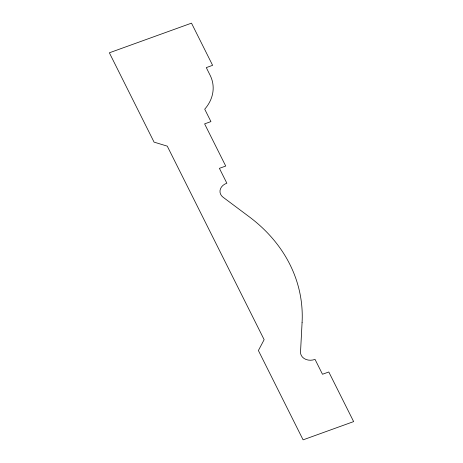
<?xml version="1.0" encoding="UTF-8"?>
<svg xmlns="http://www.w3.org/2000/svg" width="463" height="463" viewBox="0 0 463 463"><rect width="100%" height="100%" fill="white"/><g stroke="black" fill="none" stroke-linecap="round" stroke-linejoin="round"><path stroke-width="0.69" d="M302.09 322.358L300.528 351.978A10.446 8.346 -7.2 0 0 315.031 359.375L322.485 374.26L328.799 371.98L353.639 421.602L303.097 439.85L258.389 350.532L264.136 339.668L167.27 146.146L154.069 142.124L109.361 52.805L191.497 23.15L212.61 65.329L206.29 67.61L210.271 75.567A43.892 35.055 -7.2 0 1 204.721 109.187L210.931 121.595L204.611 123.876L225.724 166.049L219.404 168.335L226.858 183.221A10.446 8.346 -7.2 0 0 223.062 197.221L249.268 216.817A178.712 142.726 -7.2 0 1 302.09 322.358"/></g></svg>
